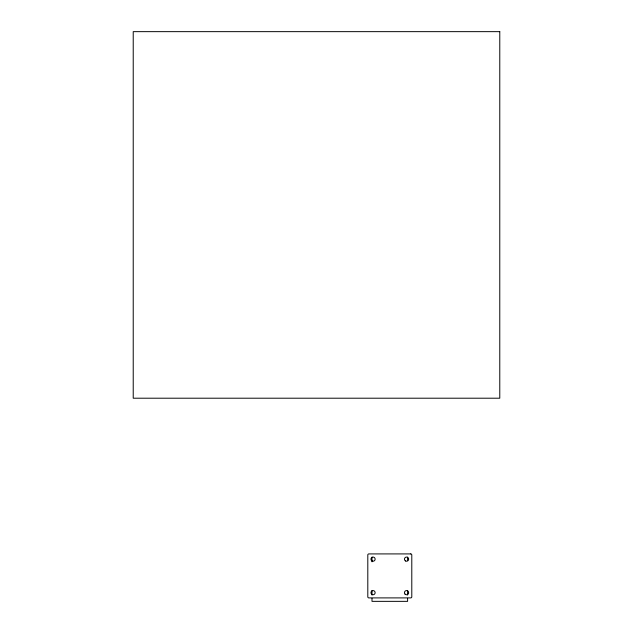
<?xml version="1.0" encoding="UTF-8"?>
<svg xmlns="http://www.w3.org/2000/svg" width="633" height="633" viewBox="0 0 633 633"><rect width="100%" height="100%" fill="white"/><g stroke="black" fill="none" stroke-linecap="round" stroke-linejoin="round"><path stroke-width="0.95" d="M407.605 557.135L407.605 560.585M407.605 590.526L407.605 595.052M407.605 598.288L407.605 601.35L371.998 601.35L371.998 598.288M371.998 557.135L371.998 561.803M371.998 590.478L371.998 595.052M499.777 31.65L133.223 31.65L133.223 398.204L499.777 398.204L499.777 31.65M410.746 553.915L368.857 553.915A1.044 1.044 0 0 0 367.805 554.959L367.805 596.856A1.044 1.044 0 0 0 368.857 597.9L410.746 597.9A1.044 1.044 0 0 0 411.79 596.856L411.79 554.959A1.044 1.044 0 0 0 410.746 553.915M371.579 594.165A2.097 2.097 0 0 0 375.076 593.184A2.097 2.097 0 0 0 372.473 590.652A2.097 2.097 0 0 0 371.579 594.165M405.508 560.965A2.097 2.097 0 0 0 408.649 559.153A2.097 2.097 0 0 0 405.508 557.341A2.097 2.097 0 0 0 405.508 560.965M371.998 560.965A2.097 2.097 0 0 0 375.14 559.153A2.097 2.097 0 0 0 371.998 557.341A2.097 2.097 0 0 0 371.998 560.965M405.073 594.15A2.097 2.097 0 0 0 408.578 593.208A2.097 2.097 0 0 0 406.014 590.644A2.097 2.097 0 0 0 405.073 594.15"/></g></svg>
